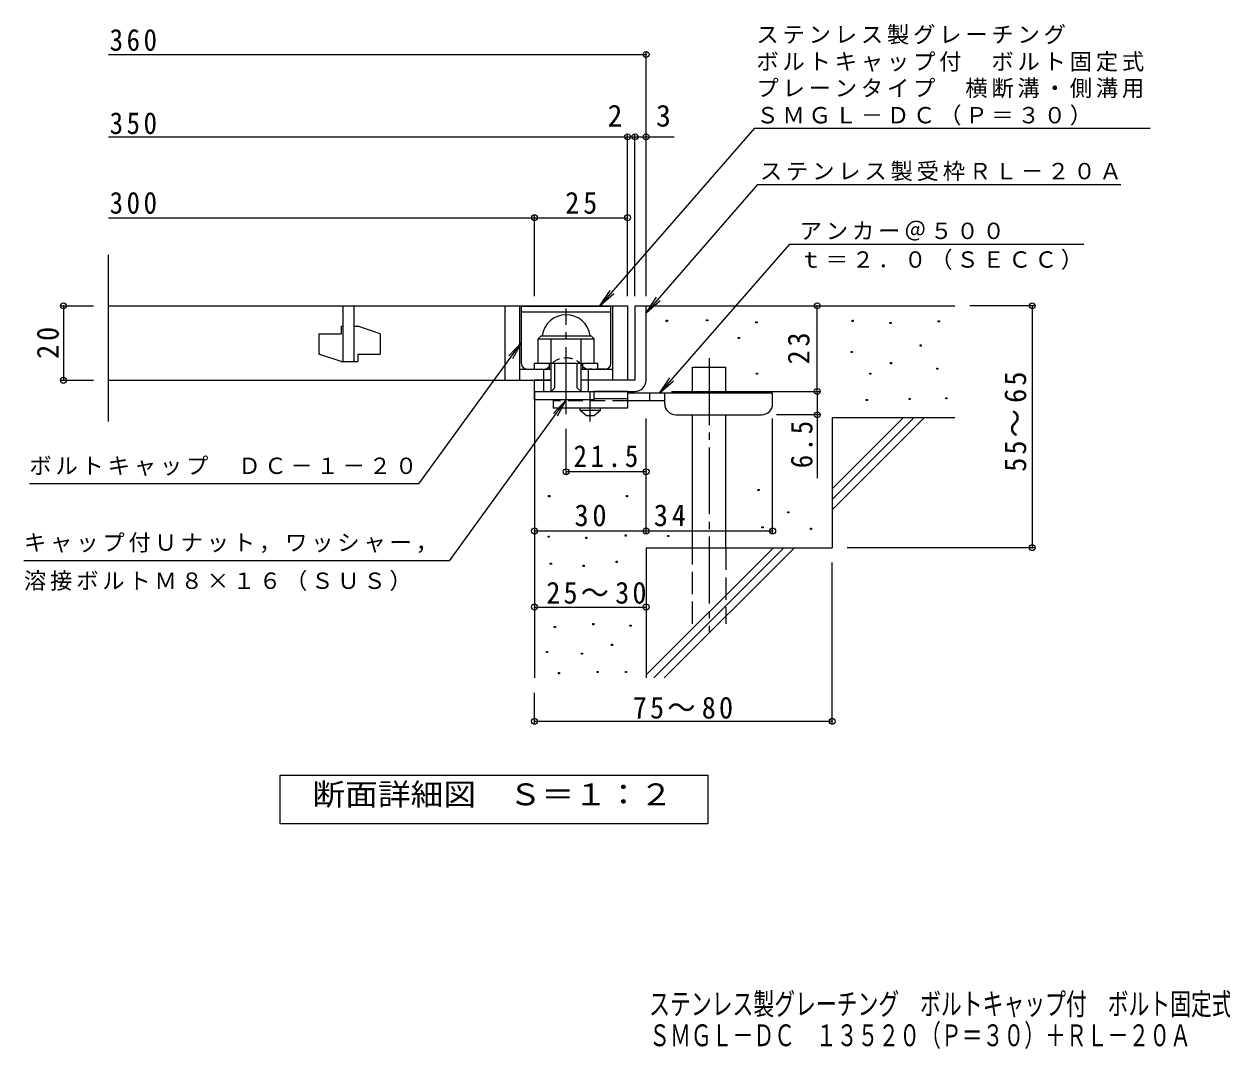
# Model space of a CAD drawing. Units: millimetres on the paper, enlarged 10 times, with parts at other scales. Extents: x -1681 to 1768, y -1375 to 1280.
# Drawn here: x -1681 to -72, y -1375 to 3 of the extents above; entities that cross this region are included whole.
import ezdxf
from ezdxf.enums import TextEntityAlignment as Align

# ---------------------------------------------------------------- set-up
doc = ezdxf.new("R2010")
doc.units = ezdxf.units.MM
doc.header["$LTSCALE"] = 10
doc.header["$PDMODE"] = 32
doc.header["$PDSIZE"] = 8
for name, pattern in [('CHAIN1', [8, 5, -1, 1, -1]), ('CHAIN2', [12, 9, -1, 1, -1]), ('DASHED1', [1.8, 1.2, -0.6]), ('DASHED2', [3, 2, -1]), ('DASHED3', [4, 3, -1])]:
    doc.linetypes.add(name, pattern=pattern)
for name, color, linetype, lineweight in [('D-0_芯', 7, 'Continuous', 9), ('D-1_躯体', 2, 'Continuous', 9), ('D-2_仕上', 3, 'Continuous', 9), ('D-3_@レストラン案内', 6, 'Continuous', 9), ('D-4_その他', 7, 'Continuous', 9), ('D-5_文字', 7, 'Continuous', 9), ('D-6_寸法', 6, 'Continuous', 9), ('D-9_0-HOJO', 4, 'Continuous', 9)]:
    doc.layers.add(name, color=color, linetype=linetype, lineweight=lineweight)
doc.layers.add('F-5_F-5ﾚｲﾔ', color=2, linetype='Continuous')
doc.styles.add('ＭＳ ゴシック', font='')
doc.styles.get('ＭＳ ゴシック').set_extended_font_data('MS Gothic')

msp = doc.modelspace()

# ---------------------------------------------------------------- linework, layer by layer
at = {"layer": 'D-0_芯'}
for points in [[(-817.41, -397.1), (-817.41, -395.6), (-815.91, -395.6), (-815.91, -397.1)], [(-763.27, -396.42), (-763.27, -394.92), (-761.77, -394.92), (-761.77, -396.42)], [(-696.95, -399.13), (-696.95, -397.63), (-695.45, -397.63), (-695.45, -399.13)], [(-567.69, -397.1), (-567.69, -395.6), (-566.19, -395.6), (-566.19, -397.1)], [(-516.93, -399.8), (-516.93, -398.3), (-515.43, -398.3), (-515.43, -399.8)], [(-451.96, -397.77), (-451.96, -396.27), (-450.46, -396.27), (-450.46, -397.77)], [(-720.63, -420.11), (-720.63, -418.61), (-719.13, -418.61), (-719.13, -420.11)], [(-476.33, -430.26), (-476.33, -428.76), (-474.83, -428.76), (-474.83, -430.26)], [(-569.04, -439.05), (-569.04, -437.55), (-567.54, -437.55), (-567.54, -439.05)], [(-516.25, -453.94), (-516.25, -452.44), (-514.75, -452.44), (-514.75, -453.94)], [(-453.99, -461.39), (-453.99, -459.89), (-452.49, -459.89), (-452.49, -461.39)], [(-696.27, -468.16), (-696.27, -466.65), (-694.77, -466.65), (-694.77, -468.16)], [(-544, -468.16), (-544, -466.65), (-542.5, -466.65), (-542.5, -468.16)], [(-548.74, -503.35), (-548.74, -501.85), (-547.24, -501.85), (-547.24, -503.35)], [(-491.21, -501.99), (-491.21, -500.49), (-489.71, -500.49), (-489.71, -501.99)], [(-441.81, -501.32), (-441.81, -499.82), (-440.31, -499.82), (-440.31, -501.32)], [(-694.24, -624.48), (-694.24, -622.98), (-692.74, -622.98), (-692.74, -624.48)], [(-975.55, -632.69), (-975.55, -631.19), (-974.05, -631.19), (-974.05, -632.69)], [(-870.87, -632.69), (-870.87, -631.19), (-869.37, -631.19), (-869.37, -632.69)], [(-654.31, -654.26), (-654.31, -652.76), (-652.81, -652.76), (-652.81, -654.26)], [(-688.82, -674.56), (-688.82, -673.06), (-687.32, -673.06), (-687.32, -674.56)], [(-623.86, -676.59), (-623.86, -675.09), (-622.36, -675.09), (-622.36, -676.59)], [(-976.31, -687.12), (-976.31, -685.62), (-974.81, -685.62), (-974.81, -687.12)], [(-925.69, -688.65), (-925.69, -687.15), (-924.19, -687.15), (-924.19, -688.65)], [(-872.77, -685.6), (-872.77, -684.1), (-871.27, -684.1), (-871.27, -685.6)], [(-815.37, -686.08), (-815.37, -684.58), (-813.87, -684.58), (-813.87, -686.08)], [(-973.27, -723.29), (-973.27, -721.79), (-971.77, -721.79), (-971.77, -723.29)], [(-884.95, -721), (-884.95, -719.5), (-883.45, -719.5), (-883.45, -721)], [(-929.11, -726.33), (-929.11, -724.83), (-927.61, -724.83), (-927.61, -726.33)], [(-916.17, -804.75), (-916.17, -803.25), (-914.67, -803.25), (-914.67, -804.75)], [(-967.94, -808.56), (-967.94, -807.06), (-966.44, -807.06), (-966.44, -808.56)], [(-866.3, -806.66), (-866.3, -805.16), (-864.8, -805.16), (-864.8, -806.66)], [(-891.04, -832.54), (-891.04, -831.04), (-889.54, -831.04), (-889.54, -832.54)], [(-978.6, -842.06), (-978.6, -840.56), (-977.1, -840.56), (-977.1, -842.06)], [(-931.4, -844.34), (-931.4, -842.84), (-929.9, -842.84), (-929.9, -844.34)], [(-910.46, -869.09), (-910.46, -867.59), (-908.96, -867.59), (-908.96, -869.09)], [(-872.39, -869.09), (-872.39, -867.59), (-870.89, -867.59), (-870.89, -869.09)], [(-962.23, -870.61), (-962.23, -869.11), (-960.73, -869.11), (-960.73, -870.61)]]:
    msp.add_lwpolyline(points, close=True, dxfattribs=at)
at = {"layer": 'D-1_躯体', "linetype": 'CHAIN2'}
msp.add_line((-952.03, -521.56), (-952.03, -379.52), dxfattribs=at)
at = {"layer": 'D-1_躯体'}
for p, q in [((-859.53, -376.15), (-859.53, -476.15)), ((-859.53, -376.15), (-844.53, -376.15)), ((-844.53, -476.15), (-844.53, -376.15)), ((-989.53, -420.65), (-985.53, -416.65)), ((-985.53, -416.65), (-918.53, -416.65)), ((-914.53, -420.65), (-918.53, -416.65)), ((-989.53, -453.15), (-989.53, -420.65)), ((-989.53, -420.65), (-914.53, -420.65)), ((-972.03, -491.15), (-972.03, -420.65)), ((-932.03, -491.15), (-932.03, -420.65)), ((-914.53, -453.15), (-914.53, -420.65)), ((-994.53, -453.15), (-909.53, -453.15)), ((-994.53, -461.15), (-994.53, -453.15)), ((-982.03, -491.15), (-982.03, -461.15)), ((-974.53, -461.15), (-974.53, -453.15)), ((-967.03, -486.15), (-967.03, -453.15)), ((-937.03, -486.15), (-937.03, -453.15)), ((-929.53, -461.15), (-929.53, -453.15)), ((-922.03, -491.15), (-922.03, -461.15)), ((-909.53, -461.15), (-909.53, -453.15)), ((-994.53, -491.15), (-994.53, -476.15)), ((-994.53, -502.65), (-994.53, -476.15)), ((-972.03, -476.15), (-994.53, -476.15)), ((-859.53, -476.15), (-932.03, -476.15)), ((-994.53, -491.15), (-864.53, -491.15)), ((-972.03, -491.15), (-967.03, -486.15)), ((-937.03, -486.15), (-932.03, -491.15)), ((-914.53, -502.65), (-914.53, -491.15)), ((-864.53, -491.15), (-859.53, -491.15)), ((-914.53, -502.65), (-994.53, -502.65))]:
    msp.add_line(p, q, dxfattribs=at)
for centre, radius, start, end in [((-952.03, -420.65), 32.5, 7.0697, 172.93028), ((-859.53, -476.15), 15, 270, 0)]:
    msp.add_arc(centre, radius, start, end, dxfattribs=at)
at = {"layer": 'D-2_仕上'}
for p, q in [((-1567.2, -531.39), (-1567.2, -307.45)), ((-1567.2, -376.15), (-869.53, -376.15)), ((-1252.03, -376.15), (-1252.03, -451.15)), ((-1237.03, -451.15), (-1237.03, -376.15)), ((-1034.53, -376.15), (-1034.53, -476.15)), ((-1014.53, -376.15), (-1014.53, -476.15)), ((-889.53, -376.15), (-889.53, -476.15)), ((-869.53, -376.15), (-869.53, -476.15)), ((-1284.53, -413.65), (-1284.53, -441.15)), ((-1284.53, -413.65), (-1254.53, -413.65)), ((-1254.53, -403.65), (-1252.03, -403.65)), ((-1254.53, -403.65), (-1254.53, -413.65)), ((-1237.03, -403.65), (-1232.03, -403.65)), ((-1202.03, -413.65), (-1232.03, -403.65)), ((-1202.03, -413.65), (-1202.03, -441.15)), ((-1254.53, -451.15), (-1284.53, -441.15)), ((-1232.03, -441.15), (-1232.03, -451.15)), ((-1232.03, -441.15), (-1202.03, -441.15)), ((-1254.53, -451.15), (-1232.03, -451.15)), ((-1014.53, -461.15), (-972.03, -461.15)), ((-932.03, -461.15), (-889.53, -461.15)), ((-1567.2, -476.15), (-972.03, -476.15))]:
    msp.add_line(p, q, dxfattribs=at)
at = {"layer": 'D-3_@レストラン案内'}
for p, q in [((-1012.03, -376.65), (-892.03, -376.65)), ((-1012.03, -453.65), (-1012.03, -376.65)), ((-1012.03, -384.15), (-892.03, -384.15)), ((-892.03, -453.65), (-892.03, -376.65))]:
    msp.add_line(p, q, dxfattribs=at)
at = {"layer": 'D-3_@レストラン案内', "linetype": 'DASHED1'}
for p, q in [((-1004.53, -461.15), (-981.19, -461.15)), ((-899.53, -461.15), (-922.88, -461.15))]:
    msp.add_line(p, q, dxfattribs=at)
for centre, radius, start, end in [((-952.03, -474.48), 28.33, 35.54874, 144.45126), ((-981.19, -453.65), 7.5, 270, 324.45126), ((-922.88, -453.65), 7.5, 215.54874, 270)]:
    msp.add_arc(centre, radius, start, end, dxfattribs=at)
at = {"layer": 'D-3_@レストラン案内'}
for centre, start, end in [((-1004.53, -453.65), 180, 270), ((-899.53, -453.65), 270, 0)]:
    msp.add_arc(centre, 7.5, start, end, dxfattribs=at)
at = {"layer": 'D-4_その他'}
for p, q in [((-1567.2, -38.28), (-844.53, -38.28)), ((-844.53, -363.19), (-844.53, -35.28)), ((-1567.2, -148.98), (-869.53, -148.98)), ((-869.53, -363.19), (-869.53, -145.98)), ((-869.53, -148.98), (-864.53, -148.98)), ((-864.53, -148.98), (-806.87, -148.98)), ((-859.53, -363.19), (-859.53, -145.98)), ((-994.53, -363.19), (-994.53, -254.73)), ((-1567.2, -257.73), (-994.53, -257.73)), ((-994.53, -257.73), (-869.53, -257.73)), ((-1630.6, -376.15), (-1587.2, -376.15)), ((-1627.6, -376.15), (-1627.6, -476.15)), ((-614.57, -491.15), (-614.57, -376.15)), ((-322.77, -376.15), (-409.53, -376.15)), ((-325.77, -376.15), (-325.77, -701.15)), ((-1630.6, -476.15), (-1587.2, -476.15)), ((-810.52, -491.15), (-611.57, -491.15)), ((-614.57, -491.15), (-614.57, -607.9)), ((-844.52, -681.71), (-844.52, -527.65)), ((-674.52, -681.71), (-674.52, -527.65)), ((-611.57, -522.65), (-669.52, -522.65)), ((-952.03, -602.13), (-952.03, -541.56)), ((-844.52, -599.13), (-952.03, -599.13)), ((-322.77, -701.15), (-574.53, -701.15)), ((-594.53, -937.5), (-594.53, -721.15)), ((-994.53, -780.9), (-844.53, -780.9)), ((-994.53, -937.5), (-994.53, -896.15)), ((-994.53, -934.5), (-594.53, -934.5))]:
    msp.add_line(p, q, dxfattribs=at)
msp.add_lwpolyline([(-994.52, -678.71), (-844.52, -678.71), (-674.52, -678.71)], dxfattribs=at)
for p in [(-844.53, -38.28), (-869.53, -148.98), (-859.53, -148.98), (-844.53, -148.98), (-994.53, -257.73), (-869.53, -257.73), (-1627.6, -376.15), (-614.57, -376.15), (-325.77, -376.15), (-1627.6, -476.15), (-614.57, -491.15), (-614.57, -522.65), (-952.03, -599.13), (-844.52, -599.13), (-994.52, -678.71), (-844.52, -678.71), (-674.52, -678.71), (-325.77, -701.15), (-994.53, -780.9), (-844.53, -780.9), (-994.53, -934.5), (-594.53, -934.5)]:
    msp.add_point(p, dxfattribs=at)
at = {"layer": 'D-5_文字'}
for p, q in [((-698.8, -137.29), (-906.69, -376.15)), ((-698.8, -137.29), (-167.09, -137.29)), ((-694.72, -213.24), (-844.53, -385.37)), ((-694.72, -213.24), (-206.6, -213.24)), ((-651.86, -293.1), (-826.41, -493.65)), ((-651.86, -293.1), (-256.35, -293.1)), ((-906.69, -376.15), (-892.88, -355.31)), ((-906.69, -376.15), (-887.95, -359.59)), ((-844.53, -385.37), (-830.72, -364.53)), ((-844.53, -385.37), (-825.8, -368.81)), ((-1149.78, -615.17), (-1012.03, -425.19)), ((-1012.03, -425.19), (-1029.22, -443.34)), ((-1012.03, -425.19), (-1023.94, -447.17)), ((-826.41, -493.65), (-812.6, -472.81)), ((-826.41, -493.65), (-807.68, -477.09)), ((-1108.77, -718.81), (-952.03, -502.65)), ((-952.03, -502.65), (-969.22, -520.8)), ((-952.03, -502.65), (-963.94, -524.63)), ((-1149.78, -615.17), (-1673.37, -615.17)), ((-1108.77, -718.81), (-1680.64, -718.81))]:
    msp.add_line(p, q, dxfattribs=at)
msp.add_lwpolyline([(-1336.53, -1072.09), (-1336.53, -1007.09), (-761.53, -1007.09), (-761.53, -1072.09)], close=True, dxfattribs=at)
at = {"layer": 'D-6_寸法'}
for p, q in [((-844.53, -376.15), (-429.53, -376.15)), ((-782.24, -493.65), (-782.24, -458.65)), ((-782.24, -458.65), (-737.24, -458.65)), ((-737.24, -493.65), (-737.24, -458.65)), ((-994.53, -491.15), (-994.53, -876.15)), ((-782.24, -701.15), (-782.24, -522.65)), ((-737.24, -701.15), (-737.24, -522.65)), ((-594.53, -622.16), (-498.52, -526.15)), ((-594.53, -526.15), (-429.53, -526.15)), ((-594.53, -636.3), (-484.38, -526.15)), ((-594.53, -526.15), (-594.53, -701.15)), ((-594.53, -650.44), (-470.24, -526.15)), ((-844.53, -701.15), (-844.53, -876.15)), ((-844.53, -701.15), (-594.53, -701.15)), ((-844.53, -872.16), (-673.52, -701.15)), ((-834.38, -876.15), (-659.38, -701.15)), ((-820.24, -876.15), (-645.24, -701.15))]:
    msp.add_line(p, q, dxfattribs=at)
at = {"layer": 'D-6_寸法', "linetype": 'CHAIN2'}
msp.add_line((-759.74, -446.33), (-759.74, -814.48), dxfattribs=at)
at = {"layer": 'D-6_寸法', "linetype": 'DASHED3'}
for p, q in [((-782.24, -803.65), (-782.24, -701.15)), ((-737.24, -701.15), (-737.24, -803.65))]:
    msp.add_line(p, q, dxfattribs=at)
at = {"layer": 'D-9_0-HOJO', "linetype": 'CHAIN1'}
msp.add_line((-919.52, -531.39), (-919.52, -491.15), dxfattribs=at)
at = {"layer": 'D-9_0-HOJO', "color": 3}
for p, q in [((-869.52, -491.15), (-914.53, -491.15)), ((-869.52, -491.15), (-869.52, -513.65)), ((-969.52, -502.65), (-969.52, -513.65)), ((-869.52, -513.65), (-969.52, -513.65)), ((-869.52, -501.15), (-914.53, -501.15))]:
    msp.add_line(p, q, dxfattribs=at)
at = {"layer": 'D-9_0-HOJO'}
for p, q in [((-674.52, -493.65), (-869.52, -493.65)), ((-839.52, -503.65), (-839.52, -493.65)), ((-819.52, -507.65), (-819.52, -493.65)), ((-674.52, -507.65), (-674.52, -493.65)), ((-819.5, -503.65), (-869.52, -503.65)), ((-804.52, -522.65), (-689.52, -522.65))]:
    msp.add_line(p, q, dxfattribs=at)
at = {"layer": 'D-9_0-HOJO', "color": 3, "linetype": 'DASHED2'}
msp.add_line((-869.52, -503.65), (-969.52, -503.65), dxfattribs=at)
at = {"layer": 'D-9_0-HOJO', "color": 2}
for p, q in [((-933.27, -516.15), (-933.27, -513.65)), ((-905.77, -516.15), (-905.77, -513.65)), ((-933.27, -516.15), (-924.52, -523.64)), ((-933.27, -516.15), (-905.77, -516.15)), ((-924.52, -523.64), (-914.52, -523.64)), ((-914.52, -523.64), (-905.77, -516.15))]:
    msp.add_line(p, q, dxfattribs=at)
at = {"layer": 'D-9_0-HOJO'}
for centre, start, end in [((-804.52, -507.65), 180, 270), ((-689.52, -507.65), 270, 0)]:
    msp.add_arc(centre, 15, start, end, dxfattribs=at)

# ---------------------------------------------------------------- texts
at = {"layer": 'D-4_その他', "color": 2, "style": 'ＭＳ ゴシック'}
for s, p in [('2', (-896.37, -143.98)), ('3', (-831.23, -143.98))]:
    msp.add_text(s, height=29.33, dxfattribs=at).set_placement(p, align=Align.BOTTOM_LEFT)
at = {"layer": 'D-4_その他', "color": 2, "char_height": 29.33, "attachment_point": 7, "style": 'ＭＳ ゴシック'}
for s, insert in [('\\T1.27;\\W0.9;360', (-1565.44, -33.8)), ('\\T1.27;\\W0.9;350', (-1565.44, -145.7)), ('\\T1.27;\\W0.9;300', (-1565.44, -252.73)), ('\\T1.27;\\W0.95;25', (-953.28, -252.73)), ('\\T1.28;\\W0.9;21.5', (-942.03, -593.13)), ('\\T1.27;\\W0.95;30', (-940.77, -672.71)), ('\\T1.27;\\W0.95;34', (-834.16, -672.71)), ('\\T1.22;\\W0.95;25～30', (-978.73, -776.77)), ('\\T1.22;\\W0.95;75～80', (-862.4, -931.23))]:
    msp.add_mtext(s, dxfattribs=dict(at, insert=insert))
at = {"layer": 'D-4_その他', "color": 2, "char_height": 29.33, "attachment_point": 7, "rotation": 90, "style": 'ＭＳ ゴシック'}
for s, insert in [('\\T1.27;\\W0.95;20', (-1633.6, -447.4)), ('\\T1.27;\\W0.95;23', (-624.57, -454.9)), ('\\T1.22;\\W0.95;55～65', (-333.38, -599.15)), ('\\T1.27;\\W0.9;6.5', (-620.57, -594.34))]:
    msp.add_mtext(s, dxfattribs=dict(at, insert=insert))
at = {"layer": 'D-5_文字', "color": 2, "style": 'ＭＳ ゴシック', "width": 1.1}
msp.add_text('断面詳細図\u3000Ｓ＝１：２', height=29.33, dxfattribs=at).set_placement((-1293.1, -1056.12), align=Align.BOTTOM_LEFT)
at = {"layer": 'D-5_文字', "char_height": 21.99, "attachment_point": 7, "style": 'ＭＳ ゴシック'}
for s, insert in [('\\T1.17;ステンレス製グレーチング', (-696.39, -24.92)), ('\\T1.17;ボルトキャップ付\u3000ボルト固定式', (-696.39, -61.55)), ('\\T1.17;プレーンタイプ\u3000横断溝・側溝用', (-696.39, -97.13)), ('\\T1.17;ＳＭＧＬ－ＤＣ（Ｐ＝３０）', (-696.39, -133.77)), ('\\T1.17;ステンレス製受枠ＲＬ－２０Ａ', (-691.6, -208.48)), ('\\T1.17;アンカー＠５００', (-638.22, -288.44)), ('\\T1.17;ｔ＝２．０（ＳＥＣＣ）', (-638.22, -327.76)), ('\\T1.17;ボルトキャップ\u3000ＤＣ－１－２０', (-1673.37, -604.79)), ('\\T1.17;キャップ付Ｕナット，ワッシャー，', (-1680.64, -708.43)), ('\\T1.17;溶接ボルトＭ８×１６（ＳＵＳ）', (-1680.64, -759.45))]:
    msp.add_mtext(s, dxfattribs=dict(at, insert=insert))
at = {"layer": 'F-5_F-5ﾚｲﾔ', "style": 'ＭＳ ゴシック', "width": 0.7}
for s, p in [('ステンレス製グレーチング\u3000ボルトキャップ付\u3000ボルト固定式\u3000プレーンタイプ\u3000横断溝・側溝用', (-840.45, -1337.85)), ('ＳＭＧＬ－ＤＣ\u3000１３５２０（Ｐ＝３０）＋ＲＬ－２０Ａ', (-840.45, -1379.96))]:
    msp.add_text(s, height=29.33, dxfattribs=at).set_placement(p, align=Align.BOTTOM_LEFT)

doc.saveas('drawing.dxf')
